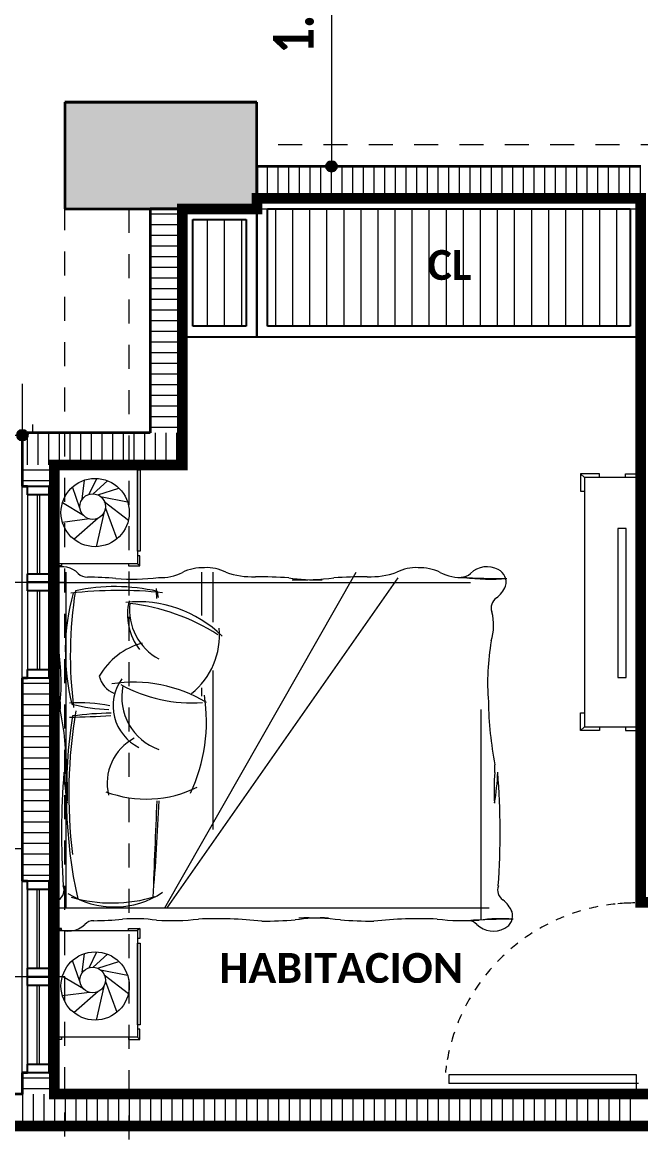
# Model space of a CAD drawing. Header units: metres. Extents: x -144 to 1000, y -717 to 29.
# Drawn here: x 828.96 to 831.86, y -553.02 to -547.79 of the extents above; entities that cross this region are included whole.
import ezdxf

# ---------------------------------------------------------------- set-up
doc = ezdxf.new("R2010")
doc.units = ezdxf.units.M
doc.linetypes.add('basculante modificado', pattern=[0.18, 0.1125, -0.0675])
doc.layers.get('0').update_dxf_attribs({"color": 1})
doc.layers.add('00-MEDICION', color=30, linetype='Continuous')
for name, color, linetype, lineweight in [('A-ANNO-DIMS', 1, 'Continuous', 9), ('A-DETL', 1, 'Continuous', 9), ('A-DETL-GENF', 1, 'Continuous', 9), ('A-DETL-THIN', 1, 'Continuous', 9), ('A-DOOR', 1, 'Continuous', 9), ('A-FLOR', 2, 'Continuous', 9), ('A-GENM', 1, 'Continuous', 9), ('A-GLAZ', 1, 'Continuous', 9), ('A-WALL', 4, 'Continuous', 9), ('G-ANNO-TEXT', 2, 'Continuous', 9), ('I-FURN', 2, 'Continuous', 9), ('S-COLS', 7, 'Continuous', 9)]:
    doc.layers.add(name, color=color, linetype=linetype, lineweight=lineweight)
doc.layers.add('A-WALL-PATT', color=7, linetype='Continuous', lineweight=35, true_color=0x9c9c9c)
doc.styles.add('Calibri_B', font='calibrib.ttf', dxfattribs={"height": 0.165})
doc.styles.add('Calibri_B_7', font='calibrib.ttf', dxfattribs={"width": 0.8, "height": 0.18})

# ---------------------------------------------------------------- blocks, each defined once
blk = doc.blocks.new('H')
at = {"layer": 'S-COLS', "true_color": 0x5c5c5c}
h = blk.add_hatch(color=251, dxfattribs=at)
h.paths.add_polyline_path([(850.9115, -509.2755), (851.4115, -509.2755), (851.4115, -508.3755), (850.9115, -508.3755), (850.9115, -508.8647)])
h.paths.add_polyline_path([(833.1867, -509.2755), (833.6117, -509.2755), (833.6117, -508.3755), (833.1117, -508.3755), (833.1117, -509.2755), (833.1239, -509.2755)])
h.paths.add_polyline_path([(841.3117, -509.2754), (841.3117, -508.3754), (840.8117, -508.3754), (840.8117, -509.2754)])
h.paths.add_polyline_path([(847.6117, -501.5754), (847.6118, -501.5754), (847.6115, -498.4254), (847.1118, -498.4255), (847.1118, -501.5754), (847.4617, -501.5754)])
h.paths.add_polyline_path([(833.4615, -501.5754), (833.6116, -501.5754), (833.6116, -500.8755), (833.1116, -500.8755), (833.1116, -501.5754), (833.4596, -501.5754)])
h.paths.add_polyline_path([(839.0113, -501.5754), (839.0117, -501.5752), (839.0113, -501.0755), (837.3115, -501.0755), (837.3115, -498.9255), (839.0118, -498.9255), (839.0113, -498.4255), (837.0115, -498.4256), (837.0116, -501.5754), (838.8616, -501.5754)])
h.paths.add_polyline_path([(840.8117, -501.5754), (841.3117, -501.5754), (841.3117, -500.6754), (840.8117, -500.6754), (840.8117, -501.4679)])
h.paths.add_polyline_path([(851.0118, -501.5754), (851.4118, -501.5754), (851.4118, -500.8755), (851.0118, -500.8755), (851.0118, -501.4679)])
h.paths.add_polyline_path([(841.1617, -499.3255), (841.3118, -499.3255), (841.3118, -498.4255), (840.8118, -498.4255), (840.8118, -499.3255), (841.0117, -499.3255)])
h.paths.add_polyline_path([(833.1115, -499.1255), (833.6115, -499.1255), (833.6115, -498.4244), (833.1115, -498.4255), (833.1115, -498.636)])
h.paths.add_polyline_path([(851.2874, -499.1255), (851.4118, -499.1255), (851.4118, -498.4244), (851.0118, -498.4255), (851.0118, -499.1255), (851.2617, -499.1255)])
h.paths.add_polyline_path([(841.0117, -490.4255), (841.3117, -490.4255), (841.3117, -489.5255), (840.8117, -489.5255), (840.8117, -490.4255)])
h.paths.add_polyline_path([(851.4117, -490.4255), (851.4117, -489.5255), (850.9117, -489.5255), (850.9117, -490.4255), (851.3467, -490.4255)])
h.paths.add_polyline_path([(833.3117, -489.8255), (834.2117, -489.8255), (834.2117, -489.3255), (833.3117, -489.3255), (833.3117, -489.7155)])
at = {"layer": 'A-DETL', "color": 7, "linetype": 'basculante modificado'}
for p, q in [((840.799, -489.5255), (834.2117, -489.5255)), ((833.3117, -498.4244), (833.3117, -489.8255)), ((833.6117, -489.8255), (833.6117, -498.4255)), ((834.2117, -489.8255), (840.799, -489.8255))]:
    blk.add_line(p, q, dxfattribs=at)
at = {"layer": 'A-DETL', "color": 253, "true_color": 0xb6b6b6}
blk.add_line((833.1617, -490.8755), (833.1617, -490.8355), dxfattribs=at)
blk.add_line((833.1617, -490.8755), (833.1617, -490.8355), dxfattribs=at)
at = {"layer": 'A-DETL-GENF', "color": 251, "true_color": 0x535353}
for p, q in [((834.3003, -490.3755), (834.3003, -489.8257)), ((834.3803, -490.3755), (834.3803, -489.8257)), ((834.4603, -490.3755), (834.4603, -489.8257)), ((834.5403, -490.3755), (834.5403, -489.8257)), ((834.6203, -490.3755), (834.6203, -489.8257)), ((834.7003, -490.3755), (834.7003, -489.8257)), ((834.7803, -490.3755), (834.7803, -489.8257)), ((834.8603, -490.3755), (834.8603, -489.8256)), ((834.9403, -490.3755), (834.9403, -489.8256)), ((835.0203, -490.3755), (835.0203, -489.8256)), ((835.1003, -490.3755), (835.1003, -489.8256)), ((835.1803, -490.3755), (835.1803, -489.8256)), ((835.2603, -490.3755), (835.2603, -489.8256)), ((835.3403, -490.3755), (835.3403, -489.8256)), ((835.4203, -490.3755), (835.4203, -489.8256)), ((835.5003, -490.3755), (835.5003, -489.8256)), ((835.5803, -490.3755), (835.5803, -489.8255)), ((835.6603, -490.3755), (835.6603, -489.8255)), ((835.7403, -490.3755), (835.7403, -489.8255)), ((835.8203, -490.3755), (835.8203, -489.8255)), ((835.9003, -490.3755), (835.9003, -489.8255)), ((833.9803, -490.3755), (833.9803, -489.8755)), ((834.0603, -490.3755), (834.0603, -489.8755)), ((834.1403, -490.3755), (834.1403, -489.8755))]:
    blk.add_line(p, q, dxfattribs=at)
at = {"layer": 'A-DETL-GENF', "lineweight": 25}
for p, q in [((833.1367, -491.1255), (833.2367, -491.1255)), ((833.1367, -491.1655), (833.1367, -491.1255)), ((833.2367, -491.1255), (833.2367, -491.1655)), ((833.2367, -491.1655), (833.1367, -491.1655)), ((833.1367, -491.5355), (833.2367, -491.5355)), ((833.1367, -491.5755), (833.1367, -491.5355)), ((833.1367, -491.5755), (833.2367, -491.5755)), ((833.1367, -491.6155), (833.1367, -491.5755)), ((833.2367, -491.5755), (833.1367, -491.5755)), ((833.2367, -491.5355), (833.2367, -491.5755)), ((833.2367, -491.5755), (833.2367, -491.6155)), ((833.2367, -491.6155), (833.1367, -491.6155)), ((833.1367, -491.9855), (833.2367, -491.9855)), ((833.1367, -492.0255), (833.1367, -491.9855)), ((833.2367, -491.9855), (833.2367, -492.0255)), ((833.2367, -492.0255), (833.1367, -492.0255)), ((833.1367, -493.0157), (833.1367, -492.9757)), ((833.1367, -492.9757), (833.2367, -492.9757)), ((833.2367, -492.9757), (833.2367, -493.0157)), ((833.2367, -493.0157), (833.1367, -493.0157)), ((833.1367, -493.4257), (833.1367, -493.3857)), ((833.1367, -493.3857), (833.2367, -493.3857)), ((833.2367, -493.3857), (833.2367, -493.4257)), ((833.2367, -493.4257), (833.1367, -493.4257)), ((833.1367, -493.4657), (833.1367, -493.4257)), ((833.1367, -493.4257), (833.2367, -493.4257)), ((833.2367, -493.4657), (833.1367, -493.4657)), ((833.2367, -493.4257), (833.2367, -493.4657)), ((833.1367, -493.8757), (833.1367, -493.8357)), ((833.1367, -493.8357), (833.2367, -493.8357)), ((833.2367, -493.8757), (833.1367, -493.8757)), ((833.2367, -493.8357), (833.2367, -493.8757))]:
    blk.add_line(p, q, dxfattribs=at)
at = {"layer": 'A-DETL-GENF'}
for p, q in [((833.1367, -491.1655), (833.1367, -491.5355)), ((833.1817, -491.1655), (833.1817, -491.5355)), ((833.1917, -491.1655), (833.1917, -491.5355)), ((833.2367, -491.1655), (833.2367, -491.5355)), ((833.1367, -491.6155), (833.1367, -491.9855)), ((833.1817, -491.6155), (833.1817, -491.9855)), ((833.1917, -491.6155), (833.1917, -491.9855)), ((833.2367, -491.6155), (833.2367, -491.9855)), ((833.1367, -493.3857), (833.1367, -493.0157)), ((833.1817, -493.3857), (833.1817, -493.0157)), ((833.1917, -493.3857), (833.1917, -493.0157)), ((833.2367, -493.3857), (833.2367, -493.0157)), ((833.1367, -493.8357), (833.1367, -493.4657)), ((833.1817, -493.8357), (833.1817, -493.4657)), ((833.1917, -493.8357), (833.1917, -493.4657)), ((833.2367, -493.8357), (833.2367, -493.4657))]:
    blk.add_line(p, q, dxfattribs=at)
at = {"layer": 'A-DETL-THIN'}
for p, q in [((834.2617, -489.8255), (834.2617, -490.3755)), ((835.9617, -489.8255), (834.2617, -489.8255)), ((835.9617, -490.3755), (835.9617, -489.8255)), ((834.1617, -489.8755), (833.9117, -489.8755)), ((833.9117, -489.8755), (833.9117, -490.3755)), ((834.1617, -490.3755), (834.1617, -489.8755)), ((833.9117, -490.3755), (834.1617, -490.3755)), ((834.2617, -490.3755), (835.9617, -490.3755))]:
    blk.add_line(p, q, dxfattribs=at)
at = {"layer": 'A-DOOR', "lineweight": 15}
for p, q in [((835.1117, -493.8857), (835.1117, -493.9257)), ((835.9917, -493.8857), (835.1117, -493.8857)), ((836.0017, -493.9257), (835.1117, -493.9257)), ((835.9917, -493.9607), (835.9917, -493.8857)), ((836.0017, -493.9607), (835.9917, -493.9607)), ((836.0017, -493.9757), (836.0017, -493.9607))]:
    blk.add_line(p, q, dxfattribs=at)
at = {"layer": 'A-DOOR'}
for start, end in [(101.2538, 103.9081), (95.9429, 98.5991), (90, 95.1398), (111.8777, 114.5395), (106.5629, 109.2191), (117.2056, 119.8767), (122.5538, 125.2378), (127.9295, 130.6298), (133.3395, 136.0594), (138.7903, 141.5328), (144.2878, 147.0559), (149.8378, 152.634), (155.4451, 158.2717), (161.1143, 164.1684), (166.8489, 169.7418), (166.8489, 169.7418), (171.55, 173.5406)]:
    blk.add_arc((835.9847, -493.9742), 0.8947, start, end, dxfattribs=at)
at = {"layer": 'A-FLOR'}
blk.add_line((833.1117, -492.8255), (832.8122, -492.8255), dxfattribs=at)
at = {"layer": 'A-GENM', "lineweight": 25}
for p, q in [((836.0117, -489.7757), (834.2117, -489.7757)), ((834.2117, -489.7757), (834.2117, -490.4255)), ((833.8617, -489.8255), (833.8617, -490.4255)), ((834.2117, -489.8255), (833.8617, -489.8255)), ((834.2117, -490.4255), (834.2117, -489.8255)), ((834.2617, -490.3755), (834.2617, -489.8257)), ((834.2617, -489.8257), (835.9617, -489.8257)), ((835.9617, -489.8257), (835.9617, -490.3755)), ((833.9117, -490.3755), (833.9117, -489.8755)), ((833.9117, -489.8755), (834.1617, -489.8755)), ((834.1617, -489.8755), (834.1617, -490.3755)), ((834.1617, -490.3755), (833.9117, -490.3755)), ((835.9617, -490.3755), (834.2617, -490.3755)), ((833.8617, -490.4255), (834.2117, -490.4255)), ((834.2117, -490.4255), (836.0117, -490.4255))]:
    blk.add_line(p, q, dxfattribs=at)
at = {"layer": 'A-GLAZ'}
for p, q in [((833.2367, -491.1255), (833.1367, -491.1255)), ((833.1367, -491.1255), (833.1367, -491.5755)), ((833.2367, -491.5755), (833.2367, -491.1255)), ((833.0617, -491.5755), (833.3117, -491.5755)), ((833.2367, -491.5755), (833.1367, -491.5755)), ((833.1367, -491.5755), (833.1367, -492.0255)), ((833.2367, -491.5755), (833.1367, -491.5755)), ((833.2367, -492.0255), (833.2367, -491.5755)), ((833.2367, -492.0255), (833.1367, -492.0255)), ((833.1367, -492.9757), (833.2367, -492.9757)), ((833.1367, -492.9757), (833.1367, -493.4257)), ((833.2367, -493.4257), (833.2367, -492.9757)), ((833.3117, -493.4257), (833.0617, -493.4257)), ((833.1367, -493.4257), (833.2367, -493.4257)), ((833.1367, -493.4257), (833.2367, -493.4257)), ((833.1367, -493.4257), (833.1367, -493.8757)), ((833.2367, -493.8757), (833.2367, -493.4257)), ((833.1367, -493.8757), (833.2367, -493.8757))]:
    blk.add_line(p, q, dxfattribs=at)
at = {"layer": 'A-WALL', "lineweight": 35}
for p, q in [((836.0117, -489.6257), (834.2117, -489.6257)), ((834.2117, -489.6257), (834.2117, -489.7757)), ((834.2117, -489.7757), (836.0117, -489.7757)), ((833.7117, -489.8255), (833.7117, -490.8755)), ((833.8617, -489.8255), (833.7117, -489.8255)), ((833.8617, -491.0255), (833.8617, -489.8255)), ((833.7117, -490.8755), (833.1117, -490.8755)), ((833.1117, -490.8755), (833.1117, -491.1255)), ((833.2617, -491.0255), (833.8617, -491.0255)), ((833.2617, -491.1255), (833.2617, -491.0255)), ((833.1117, -491.1255), (833.1367, -491.1255)), ((833.2367, -491.1255), (833.2617, -491.1255)), ((833.1117, -492.0255), (833.1117, -492.9757)), ((833.1367, -492.0255), (833.1117, -492.0255)), ((833.2617, -492.0255), (833.2367, -492.0255)), ((833.2617, -492.9757), (833.2617, -492.0255)), ((833.1117, -492.9757), (833.1367, -492.9757)), ((833.2367, -492.9757), (833.2617, -492.9757)), ((833.1117, -493.8757), (833.1117, -493.9757)), ((833.1367, -493.8757), (833.1117, -493.8757)), ((833.2617, -493.8757), (833.2367, -493.8757)), ((833.2617, -493.9757), (833.2617, -493.8757)), ((833.1117, -493.9757), (832.8122, -493.9757)), ((836.1117, -493.9757), (833.2617, -493.9757)), ((832.9622, -494.1257), (836.1117, -494.1257))]:
    blk.add_line(p, q, dxfattribs=at)
at = {"layer": 'A-WALL'}
for p, q in [((833.1117, -492.0255), (833.1117, -491.1255)), ((833.2617, -491.1255), (833.2617, -492.0255)), ((833.1117, -493.8757), (833.1117, -492.9757)), ((833.2617, -492.9757), (833.2617, -493.8757))]:
    blk.add_line(p, q, dxfattribs=at)
at = {"layer": 'A-WALL-PATT', "color": 8, "lineweight": 5, "true_color": 0x727272}
for p, q in [((834.2613, -489.7757), (834.2613, -489.6257)), ((834.3113, -489.7757), (834.3113, -489.6257)), ((834.3613, -489.7757), (834.3613, -489.6257)), ((834.4113, -489.7757), (834.4113, -489.6257)), ((834.4613, -489.7757), (834.4613, -489.6257)), ((834.5113, -489.7757), (834.5113, -489.6257)), ((834.5613, -489.7757), (834.5613, -489.6257)), ((834.6113, -489.7757), (834.6113, -489.6257)), ((834.6613, -489.7757), (834.6613, -489.6257)), ((834.7113, -489.7757), (834.7113, -489.6257)), ((834.7613, -489.7757), (834.7613, -489.6257)), ((834.8113, -489.7757), (834.8113, -489.6257)), ((834.8613, -489.7757), (834.8613, -489.6257)), ((834.9113, -489.7757), (834.9113, -489.6257)), ((834.9613, -489.7757), (834.9613, -489.6257)), ((835.0113, -489.7757), (835.0113, -489.6257)), ((835.0613, -489.7757), (835.0613, -489.6257)), ((835.1113, -489.7757), (835.1113, -489.6257)), ((835.1613, -489.7757), (835.1613, -489.6257)), ((835.2113, -489.7757), (835.2113, -489.6257)), ((835.2613, -489.7757), (835.2613, -489.6257)), ((835.3113, -489.7757), (835.3113, -489.6257)), ((835.3613, -489.7757), (835.3613, -489.6257)), ((835.4113, -489.7757), (835.4113, -489.6257)), ((835.4613, -489.7757), (835.4613, -489.6257)), ((835.5113, -489.7757), (835.5113, -489.6257)), ((835.5613, -489.7757), (835.5613, -489.6257)), ((835.6113, -489.7757), (835.6113, -489.6257)), ((835.6613, -489.7757), (835.6613, -489.6257)), ((835.7113, -489.7757), (835.7113, -489.6257)), ((835.7613, -489.7757), (835.7613, -489.6257)), ((835.8113, -489.7757), (835.8113, -489.6257)), ((835.8613, -489.7757), (835.8613, -489.6257)), ((835.9113, -489.7757), (835.9113, -489.6257)), ((835.9613, -489.7757), (835.9613, -489.6257)), ((836.0113, -489.7757), (836.0113, -489.6257)), ((833.8617, -489.8506), (833.7117, -489.8506)), ((833.8617, -489.9006), (833.7117, -489.9006)), ((833.8617, -489.9506), (833.7117, -489.9506)), ((833.8617, -490.0006), (833.7117, -490.0006)), ((833.8617, -490.0506), (833.7117, -490.0506)), ((833.8617, -490.1006), (833.7117, -490.1006)), ((833.8617, -490.1506), (833.7117, -490.1506)), ((833.8617, -490.2006), (833.7117, -490.2006)), ((833.8617, -490.2506), (833.7117, -490.2506)), ((833.8617, -490.3006), (833.7117, -490.3006)), ((833.8617, -490.3506), (833.7117, -490.3506)), ((833.8617, -490.4006), (833.7117, -490.4006)), ((833.8617, -490.4506), (833.7117, -490.4506)), ((833.8617, -490.5006), (833.7117, -490.5006)), ((833.8617, -490.5506), (833.7117, -490.5506)), ((833.8617, -490.6006), (833.7117, -490.6006)), ((833.8617, -490.6506), (833.7117, -490.6506)), ((833.8617, -490.7006), (833.7117, -490.7006)), ((833.8617, -490.7506), (833.7117, -490.7506)), ((833.8617, -490.8006), (833.7117, -490.8006)), ((833.8617, -490.8506), (833.7117, -490.8506)), ((833.1363, -491.0255), (833.1363, -490.8755)), ((833.1863, -491.0255), (833.1863, -490.8755)), ((833.2363, -491.0255), (833.2363, -490.8755)), ((833.2863, -491.0255), (833.2863, -490.8755)), ((833.3363, -491.0255), (833.3363, -490.8755)), ((833.3863, -491.0255), (833.3863, -490.8755)), ((833.4363, -491.0255), (833.4363, -490.8755)), ((833.4863, -491.0255), (833.4863, -490.8755)), ((833.5363, -491.0255), (833.5363, -490.8755)), ((833.5863, -491.0255), (833.5863, -490.8755)), ((833.6363, -491.0255), (833.6363, -490.8755)), ((833.6863, -491.0255), (833.6863, -490.8755)), ((833.7363, -491.0255), (833.7363, -490.8755)), ((833.7863, -491.0255), (833.7863, -490.8755)), ((833.8363, -491.0255), (833.8363, -490.8755)), ((833.2617, -491.0506), (833.1117, -491.0506)), ((833.2617, -491.1006), (833.1117, -491.1006)), ((833.2617, -492.0506), (833.1117, -492.0506)), ((833.2617, -492.1006), (833.1117, -492.1006)), ((833.2617, -492.1506), (833.1117, -492.1506)), ((833.2617, -492.2006), (833.1117, -492.2006)), ((833.2617, -492.2506), (833.1117, -492.2506)), ((833.2617, -492.3006), (833.1117, -492.3006)), ((833.2617, -492.3506), (833.1117, -492.3506)), ((833.2617, -492.4006), (833.1117, -492.4006)), ((833.2617, -492.4506), (833.1117, -492.4506)), ((833.2617, -492.5006), (833.1117, -492.5006)), ((833.2617, -492.5506), (833.1117, -492.5506)), ((833.2617, -492.6006), (833.1117, -492.6006)), ((833.2617, -492.6506), (833.1117, -492.6506)), ((833.2617, -492.7006), (833.1117, -492.7006)), ((833.2617, -492.7506), (833.1117, -492.7506)), ((833.2617, -492.8006), (833.1117, -492.8006)), ((833.2617, -492.8506), (833.1117, -492.8506)), ((833.2617, -492.9006), (833.1117, -492.9006)), ((833.2617, -492.9506), (833.1117, -492.9506)), ((833.2617, -493.9006), (833.1117, -493.9006)), ((833.2617, -493.9506), (833.1117, -493.9506)), ((833.1123, -493.9757), (833.1123, -494.1257)), ((833.1623, -493.9757), (833.1623, -494.1257)), ((833.2123, -493.9757), (833.2123, -494.1257)), ((833.2623, -493.9757), (833.2623, -494.1257)), ((833.3123, -493.9757), (833.3123, -494.1257)), ((833.3623, -493.9757), (833.3623, -494.1257)), ((833.4123, -493.9757), (833.4123, -494.1257)), ((833.4623, -493.9757), (833.4623, -494.1257)), ((833.5123, -493.9757), (833.5123, -494.1257)), ((833.5623, -493.9757), (833.5623, -494.1257)), ((833.6123, -493.9757), (833.6123, -494.1257)), ((833.6623, -493.9757), (833.6623, -494.1257)), ((833.7123, -493.9757), (833.7123, -494.1257)), ((833.7623, -493.9757), (833.7623, -494.1257)), ((833.8123, -493.9757), (833.8123, -494.1257)), ((833.8623, -493.9757), (833.8623, -494.1257)), ((833.9123, -493.9757), (833.9123, -494.1257)), ((833.9623, -493.9757), (833.9623, -494.1257)), ((834.0123, -493.9757), (834.0123, -494.1257)), ((834.0623, -493.9757), (834.0623, -494.1257)), ((834.1123, -493.9757), (834.1123, -494.1257)), ((834.1623, -493.9757), (834.1623, -494.1257)), ((834.2123, -493.9757), (834.2123, -494.1257)), ((834.2623, -493.9757), (834.2623, -494.1257)), ((834.3123, -493.9757), (834.3123, -494.1257)), ((834.3623, -493.9757), (834.3623, -494.1257)), ((834.4123, -493.9757), (834.4123, -494.1257)), ((834.4623, -493.9757), (834.4623, -494.1257)), ((834.5123, -493.9757), (834.5123, -494.1257)), ((834.5623, -493.9757), (834.5623, -494.1257)), ((834.6123, -493.9757), (834.6123, -494.1257)), ((834.6623, -493.9757), (834.6623, -494.1257)), ((834.7123, -493.9757), (834.7123, -494.1257)), ((834.7623, -493.9757), (834.7623, -494.1257)), ((834.8123, -493.9757), (834.8123, -494.1257)), ((834.8623, -493.9757), (834.8623, -494.1257)), ((834.9123, -493.9757), (834.9123, -494.1257)), ((834.9623, -493.9757), (834.9623, -494.1257)), ((835.0123, -493.9757), (835.0123, -494.1257)), ((835.0623, -493.9757), (835.0623, -494.1257)), ((835.1123, -493.9757), (835.1123, -494.1257)), ((835.1623, -493.9757), (835.1623, -494.1257)), ((835.2123, -493.9757), (835.2123, -494.1257)), ((835.2623, -493.9757), (835.2623, -494.1257)), ((835.3123, -493.9757), (835.3123, -494.1257)), ((835.3623, -493.9757), (835.3623, -494.1257)), ((835.4123, -493.9757), (835.4123, -494.1257)), ((835.4623, -493.9757), (835.4623, -494.1257)), ((835.5123, -493.9757), (835.5123, -494.1257)), ((835.5623, -493.9757), (835.5623, -494.1257)), ((835.6123, -493.9757), (835.6123, -494.1257)), ((835.6623, -493.9757), (835.6623, -494.1257)), ((835.7123, -493.9757), (835.7123, -494.1257)), ((835.7623, -493.9757), (835.7623, -494.1257)), ((835.8123, -493.9757), (835.8123, -494.1257)), ((835.8623, -493.9757), (835.8623, -494.1257)), ((835.9123, -493.9757), (835.9123, -494.1257)), ((835.9623, -493.9757), (835.9623, -494.1257))]:
    blk.add_line(p, q, dxfattribs=at)
at = {"layer": 'I-FURN'}
for p, q in [((833.6517, -491.0255), (833.6517, -491.4894)), ((833.6626, -491.0271), (833.6517, -491.0271)), ((833.6517, -491.4306), (833.6517, -491.0483)), ((833.6517, -491.0483), (833.6645, -491.0483)), ((833.6626, -491.0255), (833.6626, -491.0271)), ((833.6645, -491.0483), (833.6645, -491.4306)), ((833.3928, -491.1863), (833.4033, -491.0969)), ((833.4249, -491.1634), (833.4604, -491.0891)), ((833.444, -491.161), (833.5117, -491.0998)), ((835.7289, -491.0672), (835.7289, -491.1487)), ((835.8184, -491.0672), (835.7289, -491.0672)), ((835.7289, -491.0672), (835.7476, -491.0842)), ((835.7476, -491.0842), (835.7476, -492.2531)), ((836.0113, -491.0842), (835.7476, -491.0842)), ((835.8184, -491.0842), (835.8184, -491.0672)), ((835.9404, -491.0672), (836.0117, -491.0672)), ((835.9404, -491.0842), (835.9404, -491.0672)), ((836.0113, -492.2531), (836.0113, -491.0842)), ((833.3821, -491.2277), (833.3474, -491.1287)), ((833.4651, -491.1657), (833.5649, -491.1346)), ((835.7289, -491.1487), (835.7476, -491.1487)), ((833.399, -491.2631), (833.2994, -491.204)), ((833.4785, -491.1735), (833.605, -491.1989)), ((833.4953, -491.1964), (833.6091, -491.284)), ((833.4935, -491.2514), (833.4581, -491.409)), ((833.5013, -491.2284), (833.5551, -491.3722)), ((833.4265, -491.279), (833.3, -491.2959)), ((833.4675, -491.2752), (833.3538, -491.3746)), ((835.9049, -491.3242), (835.9049, -492.0231)), ((835.9441, -491.3242), (835.9049, -491.3242)), ((835.9441, -492.0231), (835.9441, -491.3242)), ((833.6645, -491.4306), (833.6517, -491.4306)), ((833.6626, -491.4517), (833.6517, -491.4517)), ((833.6626, -491.4994), (833.6626, -491.4517)), ((833.6517, -491.4894), (833.2617, -491.4894)), ((833.296, -491.4994), (833.2617, -491.4994)), ((833.296, -491.4894), (833.296, -491.4994)), ((833.3178, -492.1731), (833.3178, -491.5282)), ((833.6103, -491.4894), (833.6103, -491.4994)), ((833.6103, -491.4994), (833.6626, -491.4994)), ((833.6626, -491.4994), (833.6517, -491.4894)), ((833.7802, -493.1019), (834.6766, -491.5282)), ((833.9537, -491.7309), (833.9537, -491.5282)), ((834.0067, -491.7624), (834.0067, -491.5282)), ((833.2667, -491.5769), (835.2127, -491.5769)), ((833.7902, -493.1019), (834.8736, -491.555)), ((833.3178, -493.1019), (833.3178, -491.6572)), ((834.0067, -492.7355), (834.0067, -491.9892)), ((835.9049, -492.0231), (835.9441, -492.0231)), ((833.9537, -492.1101), (833.9537, -492.0715)), ((835.2632, -493.1571), (835.2632, -492.1731)), ((835.7289, -492.1887), (835.7476, -492.1887)), ((835.7289, -492.2701), (835.7289, -492.1887)), ((835.7289, -492.2701), (835.7476, -492.2531)), ((835.7476, -492.2531), (836.0113, -492.2531)), ((835.8184, -492.2531), (835.8184, -492.2701)), ((835.9404, -492.2531), (835.9404, -492.2701)), ((835.8184, -492.2701), (835.7289, -492.2701)), ((835.9404, -492.2701), (836.0117, -492.2701)), ((833.2716, -493.1019), (835.3014, -493.1019)), ((833.296, -493.1992), (833.2617, -493.1992)), ((833.296, -493.2092), (833.296, -493.1992)), ((833.6103, -493.1992), (833.6626, -493.1992)), ((833.6103, -493.2092), (833.6103, -493.1992)), ((833.6626, -493.1992), (833.6517, -493.2092)), ((833.6626, -493.1992), (833.6626, -493.2468)), ((833.2617, -493.2092), (833.6517, -493.2092)), ((833.6517, -493.2092), (833.6517, -493.7092)), ((833.6626, -493.2468), (833.6517, -493.2468)), ((833.4249, -493.3831), (833.4604, -493.3088)), ((833.6517, -493.6503), (833.6517, -493.268)), ((833.6517, -493.268), (833.6645, -493.268)), ((833.6645, -493.268), (833.6645, -493.6503)), ((833.3821, -493.4474), (833.3474, -493.3485)), ((833.3928, -493.406), (833.4033, -493.3166)), ((833.444, -493.3807), (833.5117, -493.3195)), ((833.4651, -493.3854), (833.5649, -493.3543)), ((833.4785, -493.3933), (833.605, -493.4187)), ((833.399, -493.4828), (833.2994, -493.4237)), ((833.4953, -493.4161), (833.6091, -493.5038)), ((833.5013, -493.4481), (833.5551, -493.5919)), ((833.4265, -493.4987), (833.3, -493.5156)), ((833.4675, -493.4949), (833.3538, -493.5943)), ((833.4935, -493.4711), (833.4581, -493.6287)), ((833.6645, -493.6503), (833.6517, -493.6503)), ((833.6626, -493.6715), (833.6517, -493.6715)), ((833.6626, -493.7191), (833.6626, -493.6715)), ((833.6517, -493.7092), (833.2617, -493.7092)), ((833.296, -493.7191), (833.2617, -493.7191)), ((833.296, -493.7092), (833.296, -493.7191)), ((833.6103, -493.7092), (833.6103, -493.7191)), ((833.6103, -493.7191), (833.6626, -493.7191)), ((833.6517, -493.7092), (833.6626, -493.7191))]:
    blk.add_line(p, q, dxfattribs=at)
for centre, radius in [((833.453, -491.249), 0.16), ((833.4418, -491.221), 0.06), ((833.453, -493.4687), 0.16), ((833.4418, -493.4407), 0.06)]:
    blk.add_circle(centre, radius, dxfattribs=at)
for centre, radius, start, end in [((833.2968, -491.6134), 0.1105, 45.7841, 108.7702), ((833.7614, -491.3359), 0.2183, 267.1562, 297.4576), ((833.9585, -491.7263), 0.219, 87.9632, 116.1276), ((833.9755, -491.7075), 0.2003, 63.047, 92.6492), ((834.1894, -491.1794), 0.3706, 250.6064, 272.328), ((834.7444, -491.1794), 0.3706, 267.672, 289.3936), ((834.9583, -491.7075), 0.2003, 87.3508, 116.953), ((834.9753, -491.7263), 0.219, 63.8724, 92.0368), ((835.1724, -491.3359), 0.2183, 242.5424, 272.8438), ((835.2901, -491.6134), 0.1105, 61.2787, 134.2159), ((835.3164, -491.575), 0.0644, 342.9418, 65.3448), ((833.4153, -491.4946), 0.0572, 223.7565, 271.4444), ((833.4176, -492.8194), 1.2676, 83.9678, 90.0408), ((833.6215, -490.3506), 1.2103, 266.6495, 276.12), ((834.1941, -493.9234), 2.3738, 85.9688, 89.7495), ((834.488, -490.687), 0.8777, 261.6773, 271.923), ((834.4142, -490.1989), 1.3659, 268.4575, 276.6698), ((834.7398, -493.9234), 2.3738, 90.2505, 94.0312), ((835.1717, -491.4946), 0.0572, 268.5556, 316.2435), ((835.3816, -488.3756), 3.1832, 266.1944, 270.0265), ((835.3123, -490.3506), 1.2103, 263.88, 273.3505), ((834.326, -491.898), 1.0127, 164.4656, 194.2454), ((835.2947, -491.9193), 1.9579, 171.0669, 187.1609), ((833.5639, -493.6097), 1.9954, 84.0935, 96.4707), ((833.5457, -492.506), 0.9098, 77.3175, 101.7435), ((835.7939, -491.592), 2.0543, 180.3848, 181.65), ((832.1481, -491.9098), 1.6237, 9.3292, 10.3406), ((835.2458, -491.5358), 0.1443, 308.044, 336.2939), ((833.2208, -491.6958), 0.0559, 340.2311, 41.5217), ((833.6547, -492.2287), 0.5616, 45.5269, 95.813), ((833.8733, -491.726), 0.2687, 166.3296, 218.0812), ((833.874, -491.7058), 0.2596, 173.1126, 242.0001), ((833.5032, -492.642), 0.9739, 57.3804, 83.3354), ((835.3661, -491.6958), 0.0559, 124.1356, 199.7689), ((833.5113, -491.7784), 0.2462, 164.9987, 197.1808), ((835.0757, -491.7784), 0.2462, 342.8192, 15.0013), ((833.6876, -491.8261), 0.3482, 308.7278, 5.6813), ((832.3194, -492.0294), 0.9731, 2.2076, 10.5557), ((833.7636, -492.1856), 0.3369, 105.4018, 149.7122), ((836.2676, -492.0294), 0.9731, 169.4443, 177.7924), ((832.3194, -492.05), 0.9742, 354.9526, 3.4165), ((836.2676, -492.05), 0.9742, 176.5835, 185.0474), ((833.5823, -491.992), 0.1121, 192.1757, 248.3207), ((833.6357, -492.6962), 0.6518, 58.6542, 99.1977), ((833.7543, -492.1554), 0.2171, 144.1671, 243.8421), ((833.9071, -491.4537), 0.6879, 241.0456, 274.1497), ((833.8371, -492.115), 0.2591, 168.0413, 250.8342), ((833.1895, -492.2293), 0.7857, 334.7809, 9.0606), ((834.1371, -492.1612), 0.8477, 178.2758, 180.6397), ((833.3754, -492.919), 0.778, 79.1667, 93.123), ((833.5386, -491.4046), 0.7676, 255.3434, 268.3876), ((836.9748, -492.1112), 1.6778, 180.8346, 191.0225), ((831.6426, -492.4914), 1.6778, 0.8477, 11.0225), ((835.6151, -492.5682), 2.2972, 170.8438, 192.3808), ((835.6503, -492.5681), 2.3207, 170.3285, 187.0141), ((833.3274, -489.1692), 3.0385, 270.1063, 273.7762), ((833.5536, -493.7591), 1.57, 90.9447, 97.5533), ((833.7477, -492.5178), 0.2382, 117.7042, 193.4903), ((836.9785, -492.7511), 3.683, 175.5733, 183.8684), ((834.3214, -492.4286), 1.0156, 182.1601, 190.3315), ((832.3498, -492.5527), 0.9742, 356.5835, 5.0574), ((836.298, -492.5527), 0.9742, 174.9526, 183.4165), ((834.3265, -492.4286), 1.0156, 349.6685, 357.8399), ((834.4803, -492.4415), 0.8477, 358.2758, 0.6397), ((831.6693, -492.7511), 3.683, 356.1316, 4.4267), ((833.6927, -492.0575), 0.5349, 249.3026, 296.5026), ((898.0801, -495.3989), 64.3987, 177.509396, 177.911658), ((822.7063, -492.1297), 11.0568, 355.21469, 357.55996), ((833.2513, -493.0185), 0.0559, 304.1356, 19.7689), ((833.5433, -492.6927), 0.4055, 237.51, 303.8336), ((835.3966, -493.0185), 0.0559, 160.2311, 235.8644), ((833.3716, -493.1785), 0.1443, 128.044, 139.8455), ((833.5316, -492.3891), 0.6905, 253.9263, 287.1409), ((835.2763, -493.1785), 0.1443, 23.7061, 51.956), ((834.5184, -494.0273), 0.8777, 88.077, 98.3227), ((834.4447, -494.5155), 1.3659, 83.3302, 91.5425), ((835.3468, -493.1393), 0.0644, 294.6552, 17.0582), ((833.301, -493.1393), 0.0644, 231.0999, 245.3448), ((833.3273, -493.1009), 0.1105, 241.2787, 314.2159), ((833.4457, -493.2197), 0.0572, 88.5556, 136.2435), ((833.448, -491.8949), 1.2676, 269.9592, 276.0322), ((833.6378, -493.9288), 0.7754, 82.3521, 94.1859), ((833.8087, -492.0708), 1.0916, 266.4465, 276.7909), ((834.0208, -495.135), 1.9819, 83.7989, 92.4013), ((834.2245, -490.7909), 2.3738, 270.2505, 274.0312), ((834.7702, -490.7909), 2.3738, 265.9688, 269.7495), ((834.9739, -495.135), 1.9819, 87.5987, 96.2011), ((835.186, -492.0708), 1.0916, 263.2091, 273.5535), ((835.412, -496.3387), 3.1832, 89.9735, 93.8056), ((835.2022, -493.2197), 0.0572, 43.7565, 91.4444), ((835.3206, -493.1009), 0.1105, 225.7841, 298.7213), ((835.3569, -493.9288), 0.7754, 85.8141, 97.6479)]:
    blk.add_arc(centre, radius, start, end, dxfattribs=at)
at = {"layer": 'S-COLS', "lineweight": 35}
for p, q in [((834.2117, -489.3255), (833.3117, -489.3255)), ((833.3117, -489.3255), (833.3117, -489.8255)), ((834.2117, -489.8255), (834.2117, -489.3255)), ((833.3117, -489.8255), (834.2117, -489.8255))]:
    blk.add_line(p, q, dxfattribs=at)
at = {"layer": 'G-ANNO-TEXT', "style": 'Calibri_B'}
for s, p in [('CL', (835.0115, -490.1581)), ('HABITACION', (834.0356, -493.454))]:
    blk.add_text(s, height=0.14, dxfattribs=at).set_placement(p)
blk = doc.blocks.new('OOOO')
at = {"layer": 'A-ANNO-DIMS', "lineweight": 25, "true_color": 0x0000ff}
h = blk.add_hatch(color=5, dxfattribs=at)
edge = h.paths.add_edge_path()
edge.add_arc((597.7356, -491.9248), 0.025, 0, 360)
h = blk.add_hatch(color=5, dxfattribs=at)
edge = h.paths.add_edge_path()
edge.add_arc((596.286, -493.1851), 0.025, 0, 360)
at = {"layer": 'A-ANNO-DIMS', "color": 5, "true_color": 0x0000ff}
for p, q in [((597.7356, -490.3903), (597.7356, -491.9248)), ((597.7356, -491.9248), (597.4956, -491.9248)), ((597.7356, -491.9248), (597.9756, -491.9248)), ((596.286, -493.1851), (596.286, -492.9451)), ((594.7796, -493.1851), (596.286, -493.1851)), ((596.286, -493.1851), (596.286, -493.4251))]:
    blk.add_line(p, q, dxfattribs=at)
at = {"layer": 'A-ANNO-DIMS', "color": 5, "lineweight": 25, "true_color": 0x0000ff}
for centre in [(597.7356, -491.9248), (596.286, -493.1851)]:
    blk.add_circle(centre, 0.025, dxfattribs=at)
at = {"layer": 'S-COLS', "lineweight": 35}
blk.add_line((597.386, -491.6246), (596.486, -491.6246), dxfattribs=at)
at = {"layer": 'A-ANNO-DIMS', "color": 5, "true_color": 0x0000ff, "insert": (597.4622, -491.3959), "char_height": 0.19, "width": 0.572076, "attachment_point": 1, "rotation": 90, "line_spacing_factor": 1.158048, "style": 'Calibri_B_7'}
blk.add_mtext('1.53', dxfattribs=at)

msp = doc.modelspace()

# ---------------------------------------------------------------- linework, layer by layer
at = {"layer": '00-MEDICION', "const_width": 0.05}
for points in [[(831.9578, -552.8193), (829.1078, -552.8193), (829.1078, -549.869), (829.7078, -549.869), (829.7078, -548.669), (830.0578, -548.669), (830.0578, -548.6193), (831.8574, -548.6193), (831.8578, -551.9193), (831.9578, -551.9193)], [(828.8084, -552.9693), (831.9578, -552.9693)]]:
    msp.add_lwpolyline(points, dxfattribs=at)

# ---------------------------------------------------------------- block references
at = {"color": 3}
for name, p in [('H', (-4.1539, -58.8435)), ('OOOO', (232.6719, -56.5445))]:
    msp.add_blockref(name, p, dxfattribs=at)

doc.saveas('drawing.dxf')
